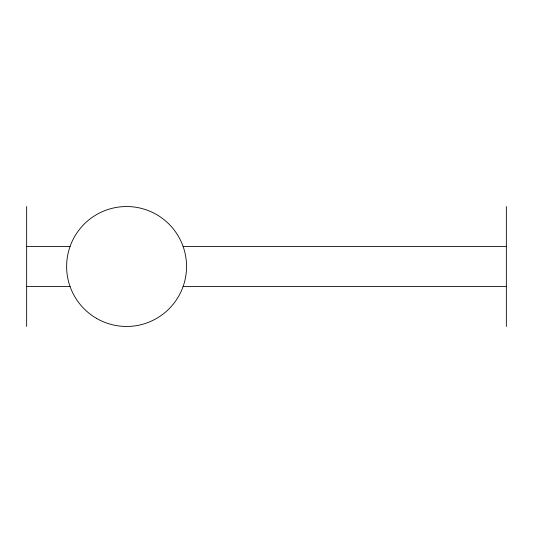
<?xml version="1.0" encoding="UTF-8"?>
<svg xmlns="http://www.w3.org/2000/svg" width="533" height="533" viewBox="0 0 533 533"><rect width="100%" height="100%" fill="white"/><g stroke="black" fill="none" stroke-linecap="round" stroke-linejoin="round"><path stroke-width="0.8" d="M26.65 246.513L70.056 246.513M183.119 246.513L506.35 246.513M26.65 286.488L70.056 286.488M183.119 286.488L506.35 286.488M506.35 206.537L506.35 326.462M26.65 206.537L26.65 326.462M96.606 318.428A59.962 59.962 0 0 0 186.55 266.5A59.962 59.962 0 0 0 96.606 214.572A59.962 59.962 0 0 0 96.606 318.428"/></g></svg>
